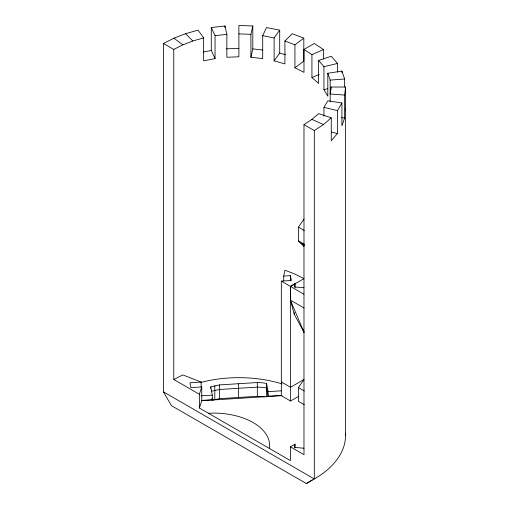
<?xml version="1.0" encoding="UTF-8"?>
<svg xmlns="http://www.w3.org/2000/svg" width="509" height="509" viewBox="0 0 509 509"><rect width="100%" height="100%" fill="white"/><g stroke="black" fill="none" stroke-linecap="round" stroke-linejoin="round"><path stroke-width="0.76" d="M294.393 312.882L294.329 314.428L303.981 332.224L303.065 329.221M269.286 448.391L269.611 445.502A56.143 32.411 0 0 0 213.475 413.092L208.474 413.276M345.547 435.418L345.547 87.033L330.952 87.033L330.163 93.974L344.638 95.075L344.638 117.993L341.914 125.895L341.914 102.977L327.815 100.795L323.94 107.38L323.94 116.071M344.638 95.075L345.547 87.033M283.71 280.828L283.71 276.063L284.913 270.196L294.927 274.065L303.981 278.646L290.531 286.414L290.531 401.016L298.605 396.352M323.508 59.031L323.508 49.545L314.308 43.488L303.981 49.449L303.981 72.367L294.927 67.78L303.816 61.099L303.816 38.175L292.211 33.702L284.913 41L284.913 63.918L274.116 60.845L279.702 53.057L279.702 30.139L266.487 27.55L262.708 35.687L262.708 58.611L250.899 57.25L250.899 34.332L252.801 25.978L238.88 25.45L238.88 56.798L226.861 57.25L226.861 34.332L224.953 25.978L211.273 27.55L211.273 50.467L215.046 58.611L203.645 60.845L203.645 37.927L198.058 30.139L185.543 33.702L173.944 38.175L163.453 43.488L163.453 391.873L171.393 405.622L306.367 483.55L314.308 478.969A106.667 61.583 0 0 0 345.516 433.954M250.899 57.25L252.801 48.896L252.801 25.978M294.329 312.901L294.329 314.428L290.41 300.145L290.41 286.395L295.061 283.71L294.329 286.923L303.943 287.776M201.138 387.438L201.138 382.087L189.978 382.787L190.888 387.623L201.755 386.942L199.369 394.271L199.369 408.021L290.41 460.588L290.41 446.832L295.061 444.147L294.329 447.366L303.943 448.219M199.369 408.021L201.755 400.691L201.755 386.942M290.41 446.832L303.981 454.671L303.981 124.622L311.928 119.399L318.615 113.615L331.257 117.827L331.257 140.745L337.429 133.523L337.429 110.606L341.914 102.977M303.981 246.56L298.452 240.91L298.452 227.154L303.981 219.055M304.28 404.712L298.452 401.346L298.452 387.597L303.981 379.491L290.531 387.26L281.331 381.954M274.116 60.845L274.116 37.927L279.702 30.139M163.453 391.873L314.308 478.969L314.308 130.584L323.508 124.527L331.257 117.827M294.927 67.78L294.927 44.862L303.816 38.175M163.453 43.488L173.773 49.449L182.826 44.862L192.841 41L203.645 37.927M173.773 49.449L173.773 379.491L182.826 374.91L201.138 382.087M303.981 49.449L311.928 54.673L323.508 49.545M311.928 54.673L311.928 77.597L319.162 74.39M311.928 77.597L318.615 83.374L318.615 60.456L331.257 56.245L337.429 63.466L337.429 72.163M210.745 388.373L210.745 386.846L219.462 384.912L257.319 382.539L262.186 382.787L266.557 383.347L268.116 391.644L268.116 396.225L281.973 395.353M211.42 391.249L219.462 389.493L257.319 387.12L262.186 387.368L266.557 387.928L268.116 396.225M212.094 400.233L219.462 398.662L257.319 396.288L264.368 396.816M318.615 60.456L323.94 66.692L337.429 63.466M323.94 66.692L323.94 89.609L327.688 88.719M203.498 51.994L211.273 50.467M323.94 89.609L327.815 96.195L327.815 73.277L341.914 71.095L344.638 78.997L344.638 86.899M211.273 27.55L215.046 35.687L226.861 34.332M327.815 73.277L330.163 80.098L344.638 78.997M283.71 276.063L290.442 275.643L291.352 280.472L281.331 281.102L281.331 395.703L290.531 401.016M201.138 395.843L212.304 395.143L212.304 399.724L201.526 400.398M268.116 391.644L281.369 390.81M201.755 400.691L281.331 395.703M226.505 48.839L238.88 48.368M238.88 33.88L250.899 34.332M341.59 117.764L344.638 117.993M252.801 48.896L262.682 50.035M262.708 35.687L274.116 37.927M323.94 107.38L337.429 110.606M331.435 132.092L337.429 133.523M279.702 53.057L285.587 54.737M303.052 244.619L304.325 245.007M284.913 41L294.927 44.862M311.928 119.399L323.508 124.527M303.981 124.622L314.308 130.584M298.452 227.154L304.28 230.52M304.28 244.269L298.452 240.91L304.159 245.516M281.331 281.102L303.981 294.234M303.981 307.983L290.41 300.145L303.981 332.224M298.452 387.597L304.28 390.963M173.773 379.491L199.369 394.271M173.944 38.175L182.826 44.862M185.543 33.702L192.841 41M210.745 386.846L212.304 395.143M212.018 398.216L212.304 399.724M345.382 108.493L345.547 109.957M341.914 71.095L341.914 72.679M330.952 87.033L330.952 90.195M330.163 80.098L330.163 101.876M295.061 283.71L295.061 287.528M295.061 444.147L295.061 447.971M290.442 275.643L290.442 280.408M266.557 383.347L266.557 397.096M257.319 382.539L257.319 396.288M238.39 383.722L238.39 397.478M224.953 25.978L224.953 27.556M219.462 384.912L219.462 398.662M215.046 35.687L215.046 58.611M214.804 385.758L214.804 399.508M312.291 479.872A95.444 55.106 0 0 1 306.367 483.55M200.699 382.463A92.072 53.159 0 0 1 282.107 383.901"/></g></svg>
